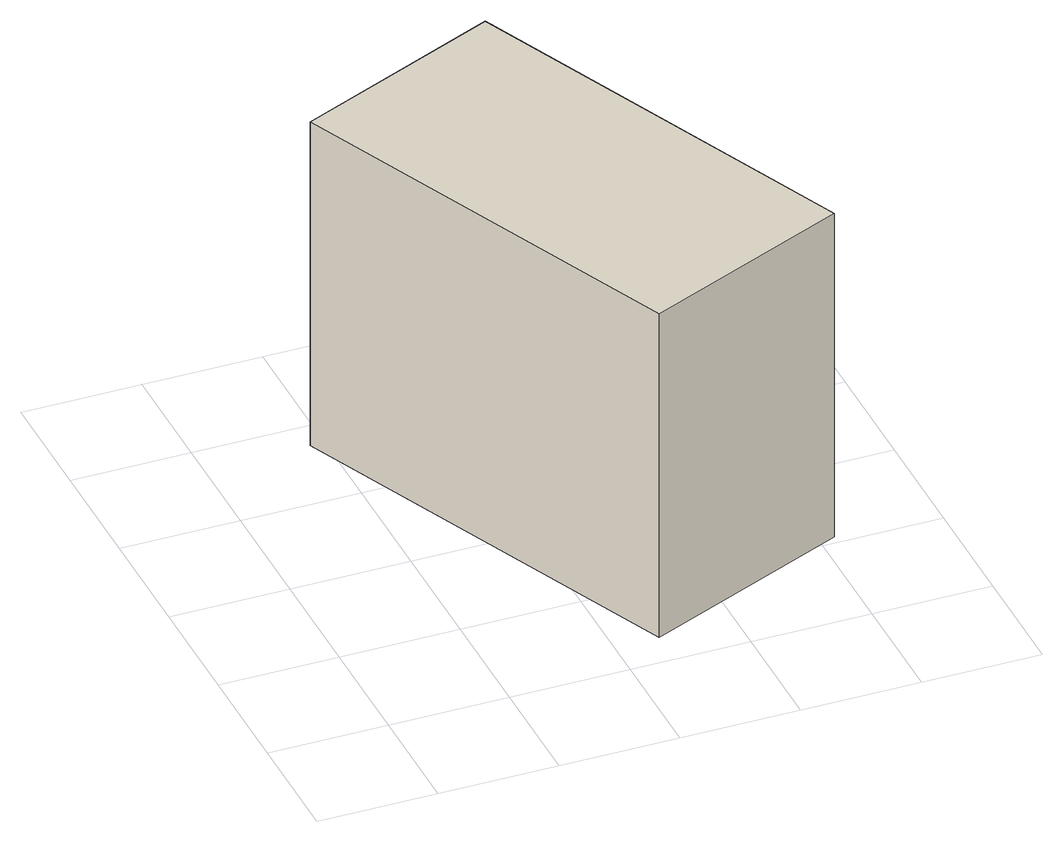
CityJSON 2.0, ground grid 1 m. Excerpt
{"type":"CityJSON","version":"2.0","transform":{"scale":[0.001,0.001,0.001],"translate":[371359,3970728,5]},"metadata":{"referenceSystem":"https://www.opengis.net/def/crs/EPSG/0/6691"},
"CityObjects":{
"building1":{"type":"Building","attributes":{"計測周辺長":11.31,"建物高さ":3,"更新年":"2016","usage":"402","measuredHeight":-9999,"storeysAboveGround":1,"BuildingDetailAttribute.totalFloorArea":7,"BuildingDetailAttribute.buildingFootprintArea":7,"BuildingDetailAttribute.buildingRoofEdgeArea":7.16,"BuildingDetailAttribute.buildingStructureOrgType":"5","BuildingDetailAttribute.fireproofStructureType":"1003","BuildingDetailAttribute.areaClassificationType":"23","BuildingDetailAttribute.districtsAndZonesType":"9999","BuildingDetailAttribute.orgUsage2":"14","BuildingDetailAttribute.specifiedBuildingCoverageRate":-9999,"BuildingDetailAttribute.specifiedFloorAreaRate":-9999,"BuildingDetailAttribute.surveyYear":2021,"BuildingIDAttribute.prefecture":"11","BuildingIDAttribute.city":"11101"},"geometry":[{"type":"Solid","lod":"1","boundaries":[[[[0,1,2,3]],[[2,4,5,3]],[[1,6,4,2]],[[0,7,6,1]],[[3,5,7,0]],[[4,6,7,5]]]]}]}
},
"vertices":[
[881,3747,400],[2640,4506,400],[4129,1078,400],[2370,319,400],[4129,1078,3400],[2370,319,3400],[2640,4506,3400],[881,3747,3400]
]}
